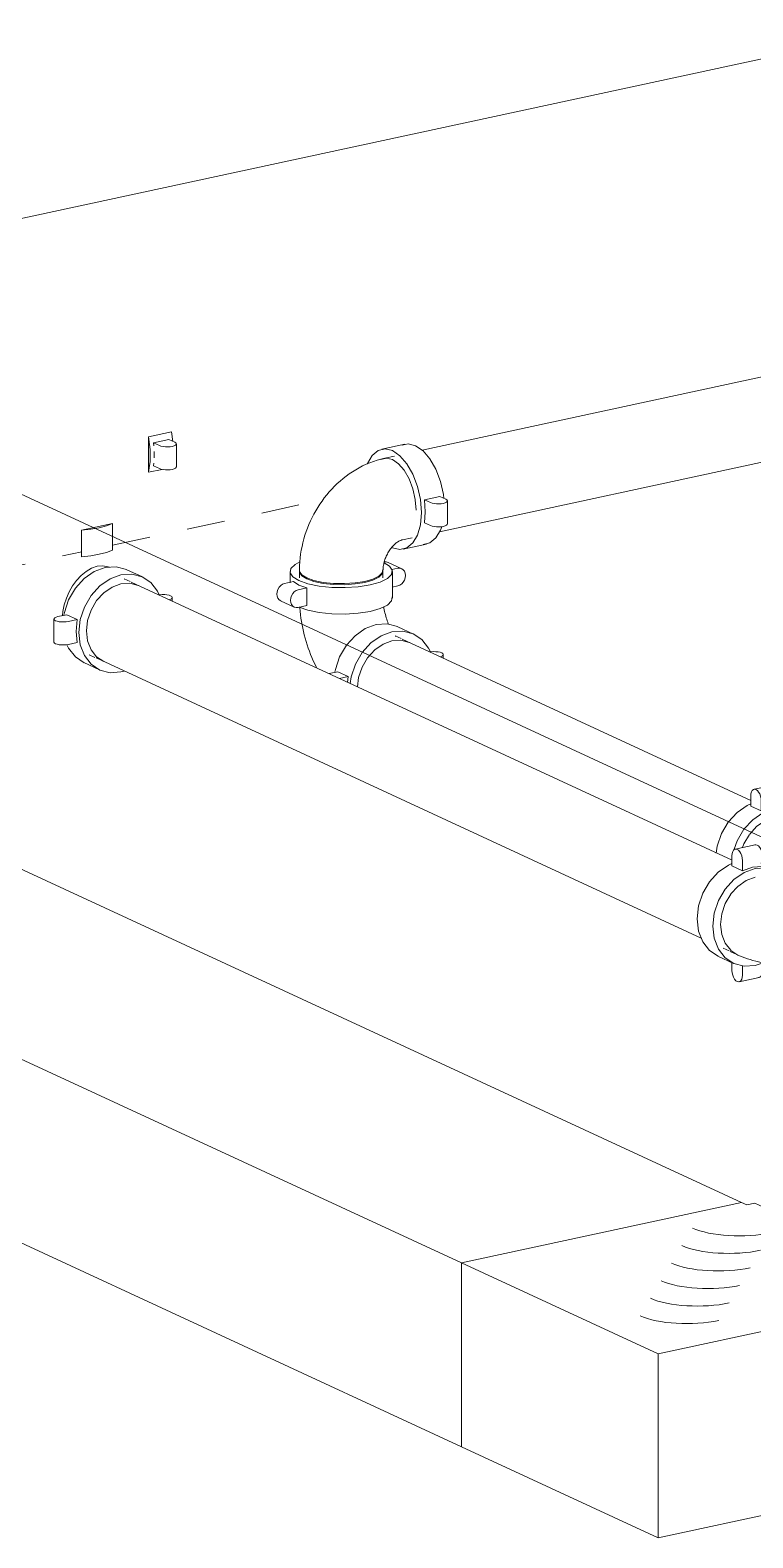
# Model space of a CAD drawing. Header units: metres. Extents: x 63 to 378, y -27 to 78.
# Drawn here: x 366.122 to 368.017, y 15.187 to 19.138 of the extents above; entities that cross this region are included whole.
import ezdxf

# ---------------------------------------------------------------- set-up
doc = ezdxf.new("R2010")
doc.units = ezdxf.units.M
doc.linetypes.add('Centre', pattern=[0.03175, 0.00635, -0.004763, 0.015875, -0.004763])
for name, color, linetype, lineweight in [('A-FLOR-LEVL', 7, 'Continuous', 9), ('A-GENM', 7, 'Continuous', 18), ('M-HVAC-DUCT', 7, 'Continuous', 18), ('P-PIPE', 7, 'Continuous', 18)]:
    doc.layers.add(name, color=color, linetype=linetype, lineweight=lineweight)
doc.layers.add('G-ANNO-SYMB', color=7, linetype='Continuous', lineweight=9, true_color=0x0091c9)

# ---------------------------------------------------------------- blocks, each defined once
blk = doc.blocks.new('Victaulic-IPS-Elbow No 10-13 - AC-2695052-3D BUITRON TUBERIA')
at = {"layer": 'P-PIPE', "color": 1, "true_color": 0xff0000}
blk.add_line((23.7657, 17.5437), (23.7502, 17.5509), dxfattribs=at)
for points in [[(23.545, 17.4665, 0), (23.5433, 17.4698, 0), (23.5393, 17.4778, 0), (23.5355, 17.4858, 0), (23.5319, 17.494, 0), (23.5285, 17.5023, 0), (23.5253, 17.5106, 0), (23.5222, 17.519, 0), (23.5194, 17.5275, 0), (23.5167, 17.5361, 0), (23.5142, 17.5447, 0), (23.5119, 17.5534, 0), (23.5098, 17.5621, 0), (23.5078, 17.5709, 0), (23.5061, 17.5797, 0), (23.5045, 17.5886, 0), (23.5032, 17.5975, 0), (23.502, 17.6064, 0), (23.501, 17.6153, 0), (23.5003, 17.6242, 0), (23.5002, 17.6255, 0)], [(23.7329, 17.5813, 0), (23.7321, 17.5831, 0), (23.7306, 17.5868, 0), (23.7293, 17.5906, 0), (23.7279, 17.5945, 0), (23.7267, 17.5985, 0), (23.7255, 17.6026, 0), (23.7244, 17.6067, 0), (23.7234, 17.6109, 0), (23.7224, 17.6151, 0), (23.7216, 17.6193, 0), (23.7208, 17.6235, 0), (23.7202, 17.6273, 0)], [(23.7523, 17.5495, 0), (23.7519, 17.5499, 0), (23.7513, 17.5505, 0)]]:
    blk.add_polyline3d(points, dxfattribs=at)
blk = doc.blocks.new('Victaulic-IPS-Elbow No 10-13 - AC-2722618-3D BUITRON TUBERIA')
at = {"layer": 'P-PIPE', "color": 1, "true_color": 0xff0000}
for p, q in [((23.7482, 18.0222), (23.7229, 18.0167)), ((23.7691, 17.8026), (23.7944, 17.808)), ((23.4992, 17.7223), (23.4992, 17.7029)), ((23.7182, 17.7029), (23.7182, 17.7223))]:
    blk.add_line(p, q, dxfattribs=at)
for points in [[(23.7229, 18.0167, 0), (23.7128, 18.0143, 0), (23.7028, 18.0115, 0), (23.693, 18.0082, 0), (23.6833, 18.0046, 0), (23.6739, 18.0006, 0), (23.6646, 17.9962, 0), (23.6556, 17.9915, 0), (23.6467, 17.9864, 0), (23.638, 17.981, 0), (23.6296, 17.9754, 0), (23.6214, 17.9694, 0), (23.6135, 17.9631, 0), (23.6057, 17.9566, 0), (23.5982, 17.9498, 0), (23.591, 17.9428, 0), (23.5839, 17.9355, 0), (23.5772, 17.928, 0), (23.5707, 17.9203, 0), (23.5644, 17.9124, 0), (23.5584, 17.9043, 0), (23.5527, 17.896, 0), (23.5472, 17.8875, 0), (23.542, 17.8789, 0), (23.5371, 17.8701, 0), (23.5324, 17.8611, 0), (23.5281, 17.852, 0), (23.524, 17.8428, 0), (23.5202, 17.8335, 0), (23.5167, 17.824, 0), (23.5136, 17.8144, 0), (23.5107, 17.8048, 0), (23.5081, 17.795, 0), (23.5059, 17.7852, 0), (23.5039, 17.7753, 0), (23.5023, 17.7653, 0), (23.501, 17.7553, 0), (23.5001, 17.7453, 0), (23.4994, 17.7352, 0), (23.4992, 17.7251, 0), (23.4992, 17.7223, 0)], [(23.7182, 17.7223, 0), (23.7183, 17.7249, 0), (23.7184, 17.7275, 0), (23.7186, 17.7302, 0), (23.719, 17.733, 0), (23.7194, 17.7359, 0), (23.72, 17.7388, 0), (23.7206, 17.7418, 0), (23.7214, 17.7447, 0), (23.7222, 17.7477, 0), (23.7232, 17.7507, 0), (23.7243, 17.7537, 0), (23.7255, 17.7567, 0), (23.7267, 17.7597, 0), (23.7281, 17.7626, 0), (23.7296, 17.7654, 0), (23.7311, 17.7682, 0), (23.7327, 17.771, 0), (23.7344, 17.7736, 0), (23.7361, 17.7762, 0), (23.7379, 17.7787, 0), (23.7398, 17.781, 0), (23.7416, 17.7833, 0), (23.7435, 17.7854, 0), (23.7455, 17.7875, 0), (23.7474, 17.7894, 0), (23.7493, 17.7911, 0), (23.7512, 17.7928, 0), (23.7531, 17.7943, 0), (23.7549, 17.7957, 0), (23.7567, 17.7969, 0), (23.7585, 17.798, 0), (23.7601, 17.799, 0), (23.7617, 17.7998, 0), (23.7632, 17.8005, 0), (23.7645, 17.8011, 0), (23.7658, 17.8016, 0), (23.767, 17.802, 0), (23.768, 17.8023, 0), (23.7689, 17.8025, 0), (23.7691, 17.8026, 0)], [(23.4994, 17.7245, 0), (23.4995, 17.7197, 0), (23.5053, 17.7109, 0), (23.5182, 17.7028, 0)], [(23.5182, 17.7028, 0), (23.5053, 17.7109, 0), (23.4995, 17.7197, 0), (23.4994, 17.7245, 0)], [(23.5182, 17.7028, 0), (23.5373, 17.6961, 0), (23.5612, 17.6911, 0), (23.5884, 17.6883, 0), (23.617, 17.6878, 0), (23.6449, 17.6897, 0), (23.6705, 17.6937, 0)], [(23.6705, 17.6937, 0), (23.6449, 17.6897, 0), (23.617, 17.6878, 0), (23.5884, 17.6883, 0), (23.5612, 17.6911, 0), (23.5373, 17.6961, 0), (23.5182, 17.7028, 0)], [(23.6705, 17.6937, 0), (23.6918, 17.6998, 0), (23.7074, 17.7073, 0), (23.7163, 17.7159, 0), (23.7179, 17.7249, 0)], [(23.7179, 17.7249, 0), (23.7163, 17.7159, 0), (23.7074, 17.7073, 0), (23.6918, 17.6998, 0), (23.6705, 17.6937, 0)]]:
    blk.add_polyline3d(points, dxfattribs=at)
blk = doc.blocks.new('Victaulic-IPS-Rigid Coupling Style 07-W07-107 - Standard-2615401-3D BUITRON TUBERIA')
at = {"layer": 'P-PIPE', "color": 1, "true_color": 0xff0000}
for p, q in [((23.7123, 18.0133), (23.7272, 18.0168)), ((23.7753, 18.0532), (23.7149, 18.0401)), ((23.7278, 18.0168), (23.7432, 18.013)), ((23.8029, 17.9078), (23.8049, 17.8805)), ((23.867, 17.916), (23.8267, 17.9073)), ((23.8267, 17.9073), (23.8425, 17.9001)), ((23.8827, 17.9087), (23.867, 17.916)), ((23.887, 17.8442), (23.887, 17.9044)), ((23.8425, 17.8398), (23.8267, 17.8471)), ((23.7412, 17.7828), (23.7432, 17.7818)), ((23.7714, 17.778), (23.8319, 17.791))]:
    blk.add_line(p, q, dxfattribs=at)
for points in [[(23.7432, 18.0363, 0), (23.7236, 18.041, 0), (23.7053, 18.0367, 0), (23.6897, 18.0238, 0), (23.6777, 18.003, 0), (23.6768, 18.0007, 0)], [(23.7432, 17.7818, 0), (23.7627, 17.7771, 0), (23.781, 17.7814, 0), (23.7966, 17.7943, 0), (23.8086, 17.8151, 0), (23.8162, 17.8423, 0), (23.8188, 17.8741, 0), (23.8162, 17.9082, 0), (23.8086, 17.9424, 0), (23.7966, 17.9743, 0), (23.781, 18.0018, 0), (23.7627, 18.0229, 0), (23.7432, 18.0363, 0)], [(23.7681, 18.0509, 0), (23.784, 18.054, 0), (23.8036, 18.0493, 0)], [(23.8036, 18.0493, 0), (23.8231, 18.0359, 0), (23.8414, 18.0148, 0), (23.857, 17.9873, 0), (23.8691, 17.9554, 0), (23.8766, 17.9212, 0), (23.8779, 17.9112, 0)], [(23.7435, 18.0128, 0), (23.7591, 18.002, 0), (23.774, 17.9848, 0), (23.7868, 17.9623, 0), (23.7966, 17.9363, 0), (23.8028, 17.9083, 0)], [(23.8267, 17.9073, 0), (23.8289, 17.8762, 0), (23.8267, 17.8471, 0)], [(23.8425, 17.9001, 0), (23.8467, 17.8986, 0), (23.852, 17.8975, 0), (23.8581, 17.8968, 0), (23.8644, 17.8967, 0), (23.8707, 17.8971, 0), (23.8763, 17.898, 0), (23.8811, 17.8994, 0), (23.8846, 17.9011, 0), (23.8866, 17.903, 0), (23.8869, 17.905, 0), (23.8856, 17.907, 0), (23.8827, 17.9087, 0)], [(23.872, 17.8364, 0), (23.8691, 17.8282, 0), (23.857, 17.8074, 0), (23.8414, 17.7944, 0), (23.8231, 17.7901, 0)], [(23.8869, 17.8447, 0), (23.8866, 17.8427, 0), (23.8846, 17.8408, 0), (23.8811, 17.8391, 0), (23.8763, 17.8378, 0), (23.8707, 17.8369, 0), (23.8644, 17.8365, 0), (23.8581, 17.8366, 0), (23.852, 17.8372, 0), (23.8467, 17.8383, 0), (23.8425, 17.8398, 0)]]:
    blk.add_polyline3d(points, dxfattribs=at)
blk = doc.blocks.new('Victaulic-IPS-Rigid Coupling Style 07-W07-107 - Standard-V674-3D BUITRON TUBERIA')
at = {"layer": 'P-PIPE', "color": 1, "true_color": 0xff0000}
for p, q in [((23.7675, 17.7269), (23.7317, 17.7435)), ((23.4746, 17.7196), (23.4746, 17.6895)), ((23.4995, 17.7169), (23.4993, 17.7209)), ((23.5053, 17.7081), (23.4995, 17.7169)), ((23.5182, 17.7), (23.5053, 17.7081)), ((23.5373, 17.6933), (23.5182, 17.7)), ((23.7074, 17.7046), (23.6918, 17.697)), ((23.7573, 17.7279), (23.7413, 17.7244)), ((23.7428, 17.6501), (23.7428, 17.7196)), ((23.4601, 17.6881), (23.4832, 17.6931)), ((23.519, 17.6765), (23.4959, 17.6715)), ((23.519, 17.6302), (23.519, 17.6765)), ((23.5612, 17.6884), (23.5373, 17.6933)), ((23.5884, 17.6855), (23.5612, 17.6884)), ((23.617, 17.685), (23.5884, 17.6855)), ((23.6449, 17.6869), (23.617, 17.685)), ((23.6705, 17.691), (23.6449, 17.6869)), ((23.6918, 17.697), (23.6705, 17.691)), ((23.7424, 17.6784), (23.7573, 17.6816)), ((23.4499, 17.6428), (23.4857, 17.6262)), ((23.4959, 17.6252), (23.519, 17.6302))]:
    blk.add_line(p, q, dxfattribs=at)
for points in [[(23.5004, 17.7446, 0), (23.4878, 17.7379, 0), (23.4769, 17.7274, 0), (23.475, 17.7164, 0), (23.4821, 17.7055, 0), (23.4979, 17.6957, 0), (23.5213, 17.6874, 0), (23.5506, 17.6814, 0), (23.5839, 17.6779, 0), (23.6188, 17.6773, 0), (23.6531, 17.6796, 0), (23.6843, 17.6846, 0)], [(23.6843, 17.6846, 0), (23.7104, 17.6919, 0), (23.7296, 17.7012, 0), (23.7405, 17.7117, 0), (23.7424, 17.7227, 0), (23.7353, 17.7336, 0), (23.7213, 17.7426, 0)], [(23.7215, 17.7445, 0), (23.7267, 17.7448, 0), (23.7315, 17.7435, 0)], [(23.7179, 17.7222, 0), (23.7163, 17.7131, 0), (23.7074, 17.7046, 0)], [(23.7573, 17.6816, 0), (23.7625, 17.6835, 0), (23.7674, 17.6869, 0), (23.7715, 17.6915, 0), (23.7747, 17.697, 0), (23.7767, 17.703, 0), (23.7774, 17.7091, 0), (23.7767, 17.7149, 0), (23.7747, 17.7201, 0), (23.7715, 17.7242, 0), (23.7674, 17.727, 0), (23.7625, 17.7282, 0), (23.7573, 17.7279, 0)], [(23.45, 17.6427, 0), (23.4459, 17.6455, 0), (23.4427, 17.6496, 0), (23.4407, 17.6548, 0), (23.44, 17.6606, 0), (23.4407, 17.6667, 0), (23.4427, 17.6727, 0), (23.4459, 17.6782, 0), (23.45, 17.6828, 0), (23.4549, 17.6862, 0), (23.4601, 17.6881, 0)], [(23.4959, 17.6715, 0), (23.4907, 17.6696, 0), (23.4858, 17.6662, 0), (23.4817, 17.6617, 0), (23.4785, 17.6562, 0), (23.4765, 17.6502, 0), (23.4758, 17.644, 0), (23.4765, 17.6382, 0), (23.4785, 17.633, 0), (23.4817, 17.6289, 0), (23.4858, 17.6262, 0), (23.4907, 17.6249, 0), (23.4959, 17.6252, 0)], [(23.519, 17.6765, 0), (23.4979, 17.6841, 0), (23.4832, 17.6931, 0)], [(23.6843, 17.6152, 0), (23.6531, 17.6102, 0), (23.6188, 17.6079, 0), (23.5839, 17.6085, 0), (23.5506, 17.612, 0), (23.5213, 17.618, 0), (23.4988, 17.6259, 0)], [(23.7424, 17.6533, 0), (23.7405, 17.6423, 0), (23.7296, 17.6318, 0), (23.7104, 17.6225, 0), (23.6843, 17.6152, 0)]]:
    blk.add_polyline3d(points, dxfattribs=at)
blk = doc.blocks.new('Victaulic-IPS-Rigid Coupling Style 07-W07-107 - Standard-V675-3D BUITRON TUBERIA')
at = {"layer": 'P-PIPE', "color": 1, "true_color": 0xff0000}
for p, q in [((23.7981, 17.5558), (23.7568, 17.5749)), ((23.6778, 17.4938), (23.6965, 17.5143)), ((23.6965, 17.5143), (23.7183, 17.5294)), ((23.7183, 17.5294), (23.7418, 17.538)), ((23.7418, 17.538), (23.7652, 17.5395)), ((23.8762, 17.4926), (23.8762, 17.502)), ((23.6544, 17.4422), (23.6634, 17.4692)), ((23.6634, 17.4692), (23.6778, 17.4938)), ((23.5998, 17.4569), (23.5767, 17.4519)), ((23.6273, 17.4442), (23.5998, 17.4569)), ((23.6042, 17.4392), (23.6273, 17.4442)), ((23.6249, 17.429), (23.6273, 17.4442)), ((23.6513, 17.4172), (23.6544, 17.4422))]:
    blk.add_line(p, q, dxfattribs=at)
for points in [[(23.592, 17.4554, 0), (23.5935, 17.463, 0), (23.6046, 17.4961, 0), (23.6222, 17.5263, 0), (23.6451, 17.5514, 0), (23.6718, 17.5699, 0), (23.7005, 17.5804, 0)], [(23.7005, 17.5804, 0), (23.7292, 17.5823, 0), (23.7559, 17.5753, 0)], [(23.7418, 17.5613, 0), (23.7131, 17.5508, 0), (23.6864, 17.5324, 0), (23.6634, 17.5072, 0), (23.6458, 17.477, 0), (23.6348, 17.444, 0), (23.6318, 17.4259, 0)], [(23.8423, 17.5092, 0), (23.8377, 17.5184, 0), (23.8201, 17.541, 0), (23.7971, 17.5562, 0), (23.7704, 17.5632, 0), (23.7418, 17.5613, 0)], [(23.7652, 17.5395, 0), (23.787, 17.5339, 0), (23.7877, 17.5335, 0)], [(23.8683, 17.4963, 0), (23.8703, 17.4969, 0), (23.8738, 17.4986, 0), (23.8758, 17.5005, 0), (23.8761, 17.5025, 0), (23.8748, 17.5045, 0), (23.872, 17.5063, 0), (23.8677, 17.5078, 0), (23.8624, 17.5089, 0), (23.8563, 17.5095, 0), (23.85, 17.5096, 0), (23.8437, 17.5092, 0), (23.8413, 17.5089, 0)]]:
    blk.add_polyline3d(points, dxfattribs=at)
blk = doc.blocks.new('Victaulic-IPS-Rigid Coupling Style 07-W07-107 - Standard-V676-3D BUITRON TUBERIA')
at = {"layer": 'P-PIPE', "color": 11, "true_color": 0xff8080}
for p, q in [((22.9283, 17.8277), (23.0091, 17.8451)), ((22.9283, 17.7583), (22.9283, 17.8277)), ((23.0091, 17.8451), (23.0091, 17.7757))]:
    blk.add_line(p, q, dxfattribs=at)
for points in [[(22.9283, 17.8277, 0), (22.952, 17.8301, 0), (22.974, 17.834, 0)], [(22.974, 17.834, 0), (22.9932, 17.839, 0), (23.0091, 17.8451, 0)], [(22.974, 17.7646, 0), (22.952, 17.7607, 0), (22.9283, 17.7583, 0)], [(23.0091, 17.7757, 0), (22.9932, 17.7696, 0), (22.974, 17.7646, 0)]]:
    blk.add_polyline3d(points, dxfattribs=at)
blk = doc.blocks.new('Victaulic-IPS-Rigid Coupling Style 07-W07-107 - Standard-V677-3D BUITRON TUBERIA')
at = {"layer": 'P-PIPE', "color": 11, "true_color": 0xff8080}
for p, q in [((23.1032, 18.0723), (23.1636, 18.0853)), ((23.1032, 17.9795), (23.1032, 18.0723)), ((23.1566, 18.0655), (23.1163, 18.0568)), ((23.1163, 18.0568), (23.1173, 18.0488)), ((23.1163, 18.0568), (23.1321, 18.0495)), ((23.1724, 18.0582), (23.1566, 18.0655)), ((23.1636, 18.0853), (23.1675, 18.0605)), ((23.1766, 17.9936), (23.1766, 18.0538)), ((23.139, 17.9872), (23.1032, 17.9795)), ((23.1172, 18.0034), (23.1163, 17.9965)), ((23.1321, 17.9892), (23.1163, 17.9965))]:
    blk.add_line(p, q, dxfattribs=at)
for points in [[(23.1032, 17.9795, 0), (23.1078, 18.0079, 0), (23.1078, 18.0395, 0), (23.1032, 18.0723, 0)], [(23.1321, 18.0495, 0), (23.1363, 18.048, 0), (23.1417, 18.0469, 0), (23.1477, 18.0462, 0), (23.1541, 18.0461, 0), (23.1603, 18.0465, 0), (23.166, 18.0475, 0), (23.1707, 18.0488, 0), (23.1742, 18.0505, 0), (23.1762, 18.0524, 0), (23.1765, 18.0544, 0), (23.1752, 18.0564, 0), (23.1724, 18.0582, 0)], [(23.1183, 18.0339, 0), (23.1185, 18.0256, 0), (23.1183, 18.0175, 0)], [(23.1765, 17.9942, 0), (23.1762, 17.9921, 0), (23.1742, 17.9902, 0), (23.1707, 17.9885, 0), (23.166, 17.9872, 0), (23.1603, 17.9863, 0), (23.1541, 17.9859, 0), (23.1477, 17.986, 0), (23.1417, 17.9866, 0), (23.1363, 17.9877, 0), (23.1321, 17.9892, 0)]]:
    blk.add_polyline3d(points, dxfattribs=at)
blk = doc.blocks.new('Victaulic-IPS-Elbow No 10-13 - AC-2722664-3D BUITRON TUBERIA')
at = {"layer": 'P-PIPE', "color": 11, "true_color": 0xff8080}
for p, q in [((23.0553, 17.6931), (23.0399, 17.7003)), ((22.9479, 17.5015), (22.9633, 17.4943))]:
    blk.add_line(p, q, dxfattribs=at)
for points in [[(22.8784, 17.604, 0), (22.8794, 17.6152, 0), (22.8828, 17.6326, 0), (22.8882, 17.6496, 0), (22.8955, 17.6661, 0), (22.9046, 17.6816, 0), (22.9151, 17.6959, 0), (22.9269, 17.7087, 0), (22.94, 17.7197, 0), (22.954, 17.7283, 0), (22.9687, 17.7334, 0)], [(22.9687, 17.7334, 0), (22.9835, 17.7346, 0), (22.9975, 17.7321, 0), (23.0014, 17.7308, 0)], [(23.0419, 17.699, 0), (23.0415, 17.6993, 0), (23.0409, 17.6999, 0)]]:
    blk.add_polyline3d(points, dxfattribs=at)
blk = doc.blocks.new('Victaulic-IPS-Rigid Coupling Style 07-W07-107 - Standard-V678-3D BUITRON TUBERIA')
at = {"layer": 'P-PIPE', "color": 11, "true_color": 0xff8080}
for p, q in [((23.0877, 17.7052), (23.0465, 17.7243)), ((22.9674, 17.6432), (22.9862, 17.6638)), ((22.9862, 17.6638), (23.008, 17.6789)), ((23.008, 17.6789), (23.0314, 17.6874)), ((23.0314, 17.6874), (23.0548, 17.689)), ((22.953, 17.6186), (22.9674, 17.6432)), ((23.1658, 17.642), (23.1658, 17.6514)), ((22.8557, 17.595), (22.8557, 17.5347)), ((22.8894, 17.6063), (22.8663, 17.6014)), ((22.9169, 17.5936), (22.8894, 17.6063)), ((22.8938, 17.5886), (22.9169, 17.5936)), ((22.9409, 17.564), (22.944, 17.5916)), ((22.944, 17.5916), (22.953, 17.6186)), ((22.944, 17.5378), (22.9409, 17.564)), ((22.9169, 17.5334), (22.8938, 17.5284)), ((22.953, 17.5147), (22.944, 17.5378)), ((22.9674, 17.4962), (22.953, 17.5147)), ((22.9338, 17.4809), (22.9751, 17.4618)), ((22.9862, 17.4838), (22.9674, 17.4962)), ((23.0314, 17.4563), (23.0395, 17.4584))]:
    blk.add_line(p, q, dxfattribs=at)
for points in [[(22.8817, 17.6048, 0), (22.8832, 17.6125, 0), (22.8942, 17.6455, 0), (22.9118, 17.6757, 0), (22.9348, 17.7009, 0), (22.9615, 17.7193, 0), (22.9901, 17.7298, 0)], [(23.0314, 17.7108, 0), (23.0027, 17.7002, 0), (22.976, 17.6818, 0), (22.9531, 17.6566, 0), (22.9355, 17.6264, 0), (22.9244, 17.5934, 0), (22.9206, 17.5596, 0), (22.9244, 17.5275, 0), (22.9355, 17.4992, 0), (22.9531, 17.4766, 0), (22.976, 17.4614, 0), (23.0027, 17.4544, 0), (23.0314, 17.4563, 0)], [(22.9901, 17.7298, 0), (23.0188, 17.7317, 0), (23.0455, 17.7247, 0)], [(23.1319, 17.6586, 0), (23.1273, 17.6678, 0), (23.1097, 17.6904, 0), (23.0868, 17.7057, 0), (23.0601, 17.7126, 0), (23.0314, 17.7108, 0)], [(23.0548, 17.689, 0), (23.0766, 17.6833, 0), (23.0774, 17.6829, 0)], [(23.1579, 17.6457, 0), (23.1599, 17.6464, 0), (23.1634, 17.648, 0), (23.1654, 17.6499, 0), (23.1658, 17.652, 0), (23.1645, 17.6539, 0), (23.1616, 17.6557, 0), (23.1573, 17.6572, 0), (23.152, 17.6583, 0), (23.146, 17.6589, 0), (23.1396, 17.6591, 0), (23.1334, 17.6586, 0), (23.131, 17.6583, 0)], [(22.8663, 17.6014, 0), (22.8616, 17.6, 0), (22.8581, 17.5983, 0), (22.8561, 17.5964, 0), (22.8558, 17.5944, 0), (22.8571, 17.5924, 0), (22.8599, 17.5906, 0), (22.8642, 17.5892, 0), (22.8695, 17.588, 0), (22.8756, 17.5874, 0), (22.8819, 17.5873, 0), (22.8881, 17.5877, 0), (22.8938, 17.5886, 0)], [(22.9169, 17.5334, 0), (22.9138, 17.5628, 0), (22.9169, 17.5936, 0)], [(22.8938, 17.5284, 0), (22.8881, 17.5275, 0), (22.8819, 17.5271, 0), (22.8756, 17.5272, 0), (22.8695, 17.5278, 0), (22.8642, 17.5289, 0), (22.8599, 17.5304, 0), (22.8571, 17.5322, 0), (22.8558, 17.5342, 0), (22.8557, 17.5347, 0)], [(22.9348, 17.4805, 0), (22.9118, 17.4957, 0), (22.8942, 17.5183, 0), (22.8897, 17.5273, 0)]]:
    blk.add_polyline3d(points, dxfattribs=at)
blk = doc.blocks.new('Victaulic-IPS-Rigid Coupling Style 07-W07-107 - Standard-V680-3D BUITRON TUBERIA')
at = {"layer": 'P-PIPE', "color": 1, "true_color": 0xff0000}
for p, q in [((24.7432, 17.1601), (24.6907, 17.1488)), ((24.6821, 17.1313), (24.6821, 17.1048)), ((24.7096, 17.0921), (24.7096, 17.1186)), ((24.799, 17.0926), (24.7578, 17.1117)), ((24.7621, 17.1299), (24.7621, 17.1034)), ((24.6821, 17.1048), (24.7096, 17.0921)), ((24.7194, 17.0663), (24.7427, 17.0748))]:
    blk.add_line(p, q, dxfattribs=at)
for points in [[(24.7096, 17.1186, 0), (24.7092, 17.1248, 0), (24.7078, 17.131, 0), (24.7056, 17.1368, 0), (24.7028, 17.1418, 0), (24.6994, 17.1456, 0), (24.6959, 17.1481, 0), (24.6923, 17.1489, 0), (24.689, 17.1482, 0), (24.6862, 17.1458, 0), (24.684, 17.142, 0), (24.6826, 17.1371, 0), (24.6821, 17.1313, 0)], [(24.7419, 17.1597, 0), (24.7448, 17.1602, 0), (24.7483, 17.1594, 0), (24.7519, 17.1569, 0), (24.7552, 17.1531, 0), (24.758, 17.1481, 0), (24.7602, 17.1423, 0), (24.7616, 17.1361, 0), (24.7621, 17.1299, 0)], [(24.5916, 16.9819, 0), (24.5945, 16.9999, 0), (24.6056, 17.0329, 0), (24.6232, 17.0631, 0), (24.6461, 17.0882, 0), (24.6728, 17.1067, 0), (24.682, 17.111, 0)], [(24.8352, 17.0609, 0), (24.821, 17.0778, 0), (24.7981, 17.0931, 0), (24.7714, 17.1, 0), (24.7427, 17.0982, 0), (24.7141, 17.0876, 0), (24.6873, 17.0692, 0), (24.6644, 17.044, 0), (24.6468, 17.0138, 0), (24.6388, 16.9924, 0)], [(24.7096, 17.0921, 0), (24.7358, 17.1013, 0), (24.7621, 17.1034, 0)], [(24.6605, 16.9965, 0), (24.6644, 17.006, 0), (24.6788, 17.0306, 0)], [(24.6794, 17.0314, 0), (24.6975, 17.0512, 0), (24.7193, 17.0662, 0)]]:
    blk.add_polyline3d(points, dxfattribs=at)
blk = doc.blocks.new('Victaulic-IPS-Elbow No 10-13 - AC-V685-3D BUITRON TUBERIA')
at = {"layer": 'P-PIPE', "color": 11, "true_color": 0xff8080}
for p, q in [((24.7376, 16.9147), (24.7203, 16.9227)), ((24.9248, 16.914), (24.8995, 16.9086)), ((24.6283, 16.7239), (24.6456, 16.7159)), ((24.9457, 16.6944), (24.971, 16.6999))]:
    blk.add_line(p, q, dxfattribs=at)
for points in [[(24.7376, 16.9147, 0), (24.7383, 16.9144, 0), (24.7394, 16.9139, 0), (24.741, 16.9133, 0), (24.7429, 16.9127, 0), (24.7451, 16.912, 0), (24.7477, 16.9112, 0), (24.7506, 16.9104, 0), (24.7537, 16.9096, 0), (24.7571, 16.9088, 0), (24.7607, 16.9081, 0), (24.7646, 16.9073, 0), (24.7687, 16.9066, 0), (24.7729, 16.9059, 0), (24.7773, 16.9053, 0), (24.7819, 16.9047, 0), (24.7866, 16.9041, 0), (24.7914, 16.9036, 0), (24.7963, 16.9032, 0), (24.8014, 16.9028, 0), (24.8065, 16.9025, 0), (24.8116, 16.9023, 0), (24.8168, 16.9021, 0), (24.8221, 16.902, 0), (24.8273, 16.9019, 0), (24.8326, 16.9019, 0), (24.8379, 16.902, 0), (24.8431, 16.9022, 0), (24.8483, 16.9024, 0), (24.8534, 16.9026, 0), (24.8585, 16.903, 0), (24.8635, 16.9034, 0), (24.8684, 16.9038, 0), (24.8731, 16.9043, 0), (24.8778, 16.9049, 0), (24.8823, 16.9055, 0), (24.8866, 16.9062, 0), (24.8908, 16.9069, 0), (24.8948, 16.9076, 0), (24.8985, 16.9084, 0), (24.8995, 16.9086, 0)], [(24.6456, 16.7159, 0), (24.6526, 16.7128, 0), (24.6596, 16.7099, 0), (24.6666, 16.7073, 0), (24.6737, 16.7048, 0), (24.6808, 16.7025, 0), (24.6879, 16.7004, 0), (24.6951, 16.6985, 0), (24.7024, 16.6966, 0), (24.7097, 16.695, 0), (24.7171, 16.6934, 0), (24.7246, 16.6919, 0), (24.7321, 16.6906, 0), (24.7397, 16.6894, 0), (24.7474, 16.6882, 0), (24.7551, 16.6872, 0), (24.7629, 16.6863, 0), (24.7707, 16.6855, 0), (24.7786, 16.6848, 0), (24.7865, 16.6843, 0), (24.7945, 16.6838, 0), (24.8025, 16.6834, 0), (24.8105, 16.6831, 0), (24.8185, 16.6829, 0), (24.8265, 16.6828, 0), (24.8346, 16.6829, 0), (24.8426, 16.683, 0), (24.8506, 16.6832, 0), (24.8586, 16.6835, 0), (24.8666, 16.684, 0), (24.8745, 16.6845, 0), (24.8824, 16.6851, 0), (24.8903, 16.6859, 0), (24.8981, 16.6867, 0), (24.9059, 16.6876, 0), (24.9136, 16.6887, 0), (24.9212, 16.6899, 0), (24.9288, 16.6911, 0), (24.9363, 16.6925, 0), (24.9437, 16.694, 0), (24.9457, 16.6944, 0)]]:
    blk.add_polyline3d(points, dxfattribs=at)
blk = doc.blocks.new('Victaulic-IPS-Rigid Coupling Style 07-W07-107 - Standard-V687-3D BUITRON TUBERIA')
at = {"layer": 'P-PIPE', "color": 11, "true_color": 0xff8080}
for p, q in [((24.694, 17.0036), (24.6415, 16.9922)), ((24.6329, 16.9748), (24.6329, 16.9483)), ((24.6604, 16.9355), (24.6604, 16.962)), ((24.7498, 16.9361), (24.7086, 16.9552)), ((24.7129, 16.9734), (24.7129, 16.9468)), ((24.6329, 16.9483), (24.6604, 16.9355)), ((24.6702, 16.9098), (24.6935, 16.9183)), ((24.5959, 16.7118), (24.6372, 16.6927)), ((24.6295, 16.7271), (24.6153, 16.7453)), ((24.6329, 16.6947), (24.6329, 16.6745)), ((24.6604, 16.6618), (24.6604, 16.6864)), ((24.7129, 16.6942), (24.7129, 16.6731)), ((24.6518, 16.6443), (24.7043, 16.6556))]:
    blk.add_line(p, q, dxfattribs=at)
for points in [[(24.6604, 16.962, 0), (24.66, 16.9682, 0), (24.6586, 16.9745, 0), (24.6564, 16.9803, 0), (24.6535, 16.9853, 0), (24.6502, 16.9891, 0), (24.6467, 16.9915, 0), (24.6431, 16.9924, 0), (24.6398, 16.9916, 0), (24.6369, 16.9893, 0), (24.6348, 16.9855, 0), (24.6334, 16.9805, 0), (24.6329, 16.9748, 0)], [(24.6927, 17.0031, 0), (24.6956, 17.0037, 0), (24.6991, 17.0029, 0), (24.7027, 17.0004, 0), (24.706, 16.9966, 0), (24.7088, 16.9916, 0), (24.711, 16.9858, 0), (24.7124, 16.9796, 0), (24.7129, 16.9734, 0)], [(24.5415, 16.8096, 0), (24.5453, 16.8433, 0), (24.5563, 16.8764, 0), (24.5739, 16.9065, 0), (24.5969, 16.9317, 0), (24.6236, 16.9502, 0), (24.6328, 16.9545, 0)], [(24.786, 16.9044, 0), (24.7718, 16.9213, 0), (24.7489, 16.9365, 0), (24.7222, 16.9435, 0), (24.6935, 16.9416, 0), (24.6648, 16.9311, 0), (24.6381, 16.9126, 0), (24.6152, 16.8875, 0), (24.5976, 16.8573, 0), (24.5865, 16.8242, 0), (24.5828, 16.7905, 0)], [(24.6302, 16.8749, 0), (24.6483, 16.8946, 0), (24.6701, 16.9097, 0)], [(24.6604, 16.9355, 0), (24.6866, 16.9448, 0), (24.7129, 16.9468, 0)], [(24.6031, 16.7949, 0), (24.6061, 16.8224, 0), (24.6152, 16.8494, 0), (24.6295, 16.8741, 0)], [(24.5969, 16.7113, 0), (24.5739, 16.7266, 0), (24.5563, 16.7492, 0), (24.5453, 16.7775, 0), (24.5415, 16.8096, 0)], [(24.5828, 16.7905, 0), (24.5865, 16.7584, 0), (24.5976, 16.7301, 0), (24.6152, 16.7075, 0), (24.6381, 16.6922, 0), (24.6648, 16.6853, 0), (24.6935, 16.6871, 0), (24.7144, 16.6939, 0)], [(24.6152, 16.7455, 0), (24.6061, 16.7686, 0), (24.6031, 16.7949, 0)], [(24.6513, 16.7134, 0), (24.6483, 16.7146, 0), (24.6298, 16.7269, 0)], [(24.6329, 16.6745, 0), (24.6334, 16.6683, 0), (24.6348, 16.6621, 0), (24.6369, 16.6563, 0), (24.6398, 16.6513, 0), (24.6431, 16.6474, 0), (24.6467, 16.645, 0), (24.6502, 16.6441, 0), (24.6535, 16.6449, 0), (24.6564, 16.6473, 0), (24.6586, 16.6511, 0), (24.66, 16.656, 0), (24.6604, 16.6618, 0)], [(24.7129, 16.6731, 0), (24.7124, 16.6673, 0), (24.711, 16.6624, 0), (24.7088, 16.6586, 0), (24.706, 16.6562, 0), (24.7027, 16.6555, 0)]]:
    blk.add_polyline3d(points, dxfattribs=at)
blk = doc.blocks.new('Rectangular Elbow - Mitered - Single Thickness Vanes - LAMINA-V688-3D BUITRON TUBERIA')
at = {"layer": 'A-GENM', "color": 4, "true_color": 0x00ffff}
for centre in [(24.6517, 16.0256), (24.6243, 15.9796), (24.5968, 15.9336), (24.5694, 15.8876), (24.5419, 15.8416), (24.5145, 15.7956)]:
    blk.add_ellipse(centre, major_axis=(0.1482, 0), ratio=0.315948, start_param=3.740665, end_param=5.311461, dxfattribs=at)
at = {"layer": 'M-HVAC-DUCT', "color": 4, "true_color": 0x00ffff}
for p, q in [((23.9236, 15.908), (24.6578, 16.0664)), ((24.6578, 16.0664), (24.6721, 16.0598)), ((24.6931, 16.0643), (24.6721, 16.0598)), ((25.1944, 15.8323), (24.6931, 16.0643)), ((23.9236, 15.426), (23.9236, 15.908)), ((24.4392, 15.6694), (23.9236, 15.908)), ((24.4392, 15.6694), (25.1944, 15.8323)), ((25.1944, 15.8323), (25.1944, 15.3503)), ((24.4392, 15.1874), (24.4392, 15.6694)), ((24.4392, 15.1874), (23.9236, 15.426)), ((25.1944, 15.3503), (24.4392, 15.1874))]:
    blk.add_line(p, q, dxfattribs=at)

msp = doc.modelspace()

# ---------------------------------------------------------------- linework, layer by layer
at = {"layer": 'A-FLOR-LEVL', "linetype": 'Centre'}
for p, q in [((366.3381, 17.7885), (366.8921, 17.908)), ((365.0343, 17.5073), (366.2573, 17.7711))]:
    msp.add_line(p, q, dxfattribs=at)
at = {"layer": 'G-ANNO-SYMB'}
for p in [(368.3871, 19.1381), (368.0724, 17.009)]:
    msp.add_line(p, (365.0343, 18.4148), dxfattribs=at)
at = {"layer": 'M-HVAC-DUCT', "color": 4, "true_color": 0x00ffff}
for p, q in [((366.0598, 16.9581), (367.9867, 16.0664)), ((365.3256, 16.7997), (367.2526, 15.908)), ((367.2526, 15.426), (365.3256, 16.3178)), ((367.9867, 16.0664), (367.2526, 15.908)), ((367.2526, 15.908), (367.2526, 15.426))]:
    msp.add_line(p, q, dxfattribs=at)
at = {"layer": 'P-PIPE', "color": 1, "true_color": 0xff0000}
for p, q in [((368.7396, 18.3808), (367.1494, 18.0378)), ((367.1954, 17.8236), (368.7858, 18.1667)), ((368.0111, 17.1196), (367.0975, 17.5424))]:
    msp.add_line(p, q, dxfattribs=at)
at = {"layer": 'P-PIPE', "color": 11, "true_color": 0xff8080}
for p, q in [((367.9619, 16.9631), (366.3871, 17.6918)), ((366.2951, 17.493), (367.8815, 16.7589)), ((367.939, 16.7323), (367.9544, 16.7252))]:
    msp.add_line(p, q, dxfattribs=at)

# ---------------------------------------------------------------- block references
at = {"layer": 'M-HVAC-DUCT', "color": 4, "true_color": 0x00ffff}
msp.add_blockref('Rectangular Elbow - Mitered - Single Thickness Vanes - LAMINA-V688-3D BUITRON TUBERIA', (343.3289, 0), dxfattribs=at)
at = {"layer": 'P-PIPE', "color": 11, "true_color": 0xff8080}
for name in ['Victaulic-IPS-Rigid Coupling Style 07-W07-107 - Standard-V677-3D BUITRON TUBERIA', 'Victaulic-IPS-Rigid Coupling Style 07-W07-107 - Standard-V676-3D BUITRON TUBERIA', 'Victaulic-IPS-Rigid Coupling Style 07-W07-107 - Standard-V678-3D BUITRON TUBERIA', 'Victaulic-IPS-Elbow No 10-13 - AC-2722664-3D BUITRON TUBERIA', 'Victaulic-IPS-Rigid Coupling Style 07-W07-107 - Standard-V687-3D BUITRON TUBERIA', 'Victaulic-IPS-Elbow No 10-13 - AC-V685-3D BUITRON TUBERIA']:
    msp.add_blockref(name, (343.3289, 0), dxfattribs=at)
at = {"layer": 'P-PIPE', "color": 1, "true_color": 0xff0000}
for name in ['Victaulic-IPS-Elbow No 10-13 - AC-2722618-3D BUITRON TUBERIA', 'Victaulic-IPS-Rigid Coupling Style 07-W07-107 - Standard-2615401-3D BUITRON TUBERIA', 'Victaulic-IPS-Rigid Coupling Style 07-W07-107 - Standard-V674-3D BUITRON TUBERIA', 'Victaulic-IPS-Elbow No 10-13 - AC-2695052-3D BUITRON TUBERIA', 'Victaulic-IPS-Rigid Coupling Style 07-W07-107 - Standard-V675-3D BUITRON TUBERIA', 'Victaulic-IPS-Rigid Coupling Style 07-W07-107 - Standard-V680-3D BUITRON TUBERIA']:
    msp.add_blockref(name, (343.3289, 0), dxfattribs=at)

doc.saveas('drawing.dxf')
